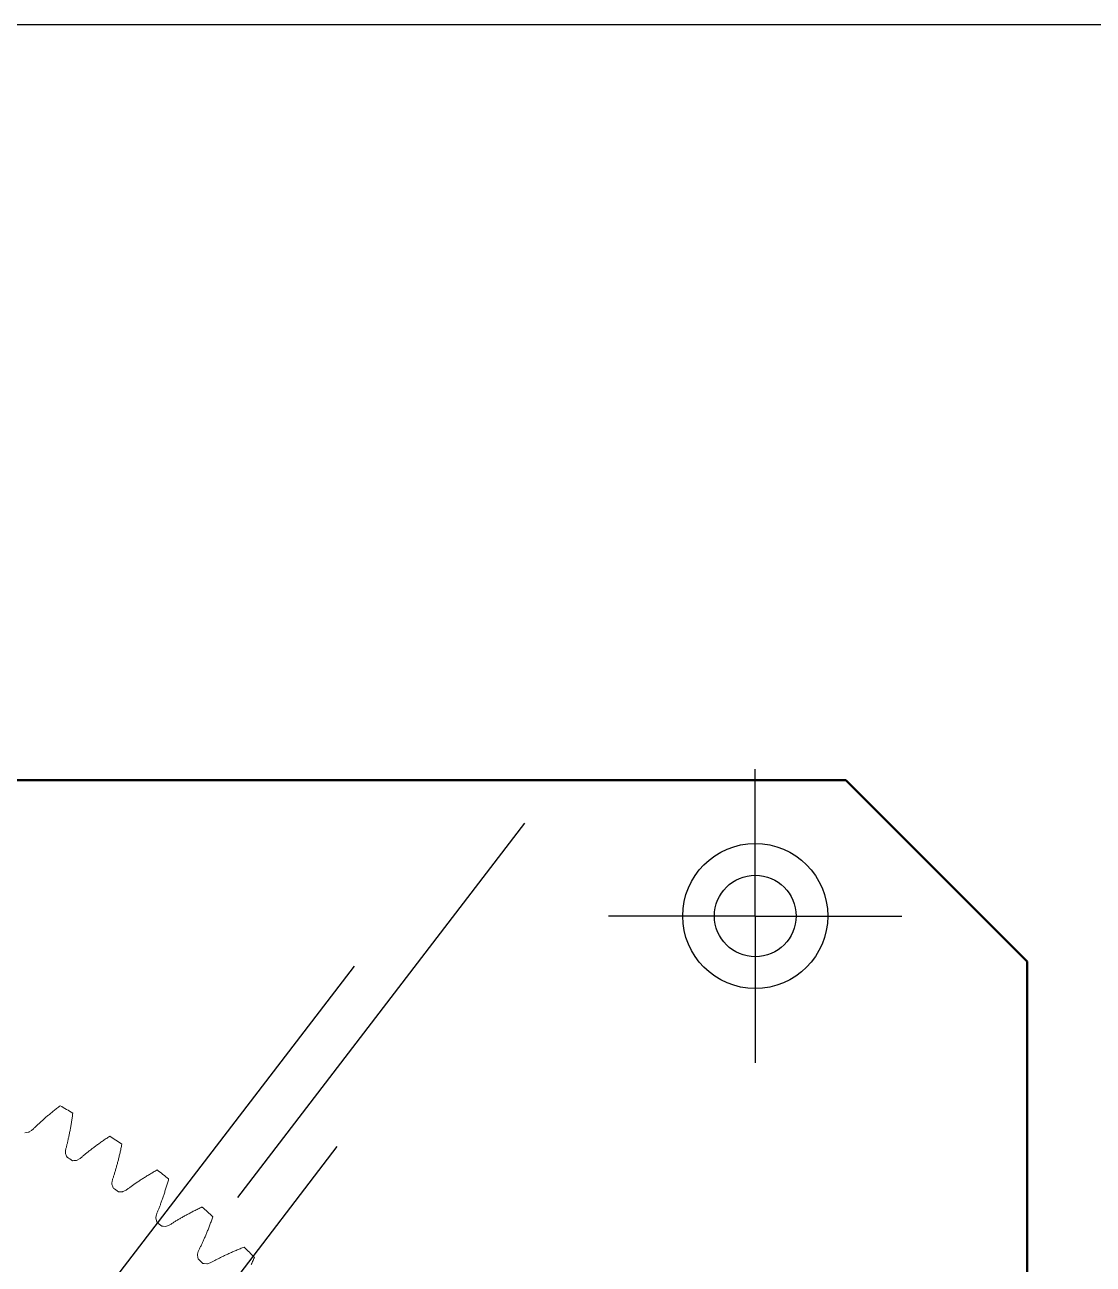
# Model space of a CAD drawing. Header units: millimetres. Extents: x 278858 to 279223, y 218711 to 219074.
# Drawn here: x 279004 to 279062.9, y 219006.1 to 219074.5 of the extents above; entities that cross this region are included whole.
import ezdxf

# ---------------------------------------------------------------- set-up
doc = ezdxf.new("R2010")
doc.units = ezdxf.units.MM
doc.header["$LTSCALE"] = 2
doc.linetypes.add('AM_ISO08W050', pattern=[18, 12, -1.5, 3, -1.5])
doc.linetypes.add('AM_ISO08W050x2', pattern=[9, 6, -0.75, 1.5, -0.75])
for name, color, linetype, lineweight in [('AM_4', 3, 'Continuous', 25), ('AM_7', 1, 'AM_ISO08W050', 25), ('AM_9', 251, 'Continuous', 15), ('Visibile (ANSI)', 7, 'Continuous', 50)]:
    doc.layers.add(name, color=color, linetype=linetype, lineweight=lineweight)

msp = doc.modelspace()

# ---------------------------------------------------------------- linework, layer by layer
msp.add_lwpolyline([(279222.873, 219074.478), (278858.103, 219074.478), (278858.103, 218711.099), (279222.873, 218711.099)], close=True)
for radius in [4, 2.25]:
    msp.add_circle((279044.271, 219025.328), radius)
at = {"layer": 'AM_4'}
for p, q in [((279031.532, 219030.449), (279015.704, 219009.808)), ((279022.136, 219022.562), (279006.307, 219001.921)), ((279021.196, 219012.61), (279005.368, 218991.968))]:
    msp.add_line(p, q, dxfattribs=at)
at = {"layer": 'AM_7', "linetype": 'AM_ISO08W050x2'}
for q in [(279044.271, 219033.419), (279036.18, 219025.328), (279052.362, 219025.328), (279044.271, 219017.237)]:
    msp.add_line((279044.271, 219025.328), q, dxfattribs=at)
at = {"layer": 'AM_9'}
for p, q in [((279005.283, 219014.354), (279005.241, 219014.318)), ((279005.326, 219014.389), (279005.283, 219014.354)), ((279005.368, 219014.425), (279005.326, 219014.389)), ((279005.412, 219014.461), (279005.368, 219014.425)), ((279005.456, 219014.497), (279005.412, 219014.461)), ((279005.5, 219014.533), (279005.456, 219014.497)), ((279005.545, 219014.569), (279005.5, 219014.533)), ((279005.59, 219014.605), (279005.545, 219014.569)), ((279005.636, 219014.642), (279005.59, 219014.605)), ((279005.682, 219014.679), (279005.636, 219014.642)), ((279005.729, 219014.716), (279005.682, 219014.679)), ((279005.777, 219014.753), (279005.729, 219014.716)), ((279005.825, 219014.79), (279005.777, 219014.753)), ((279005.873, 219014.827), (279005.825, 219014.79)), ((279005.922, 219014.865), (279005.873, 219014.827)), ((279006.602, 219014.341), (279006.61, 219014.402)), ((279006.61, 219014.402), (279006.618, 219014.463)), ((279004.539, 219013.684), (279004.507, 219013.653)), ((279004.572, 219013.716), (279004.539, 219013.684)), ((279004.605, 219013.747), (279004.572, 219013.716)), ((279004.638, 219013.779), (279004.605, 219013.747)), ((279004.672, 219013.811), (279004.638, 219013.779)), ((279004.707, 219013.844), (279004.672, 219013.811)), ((279004.742, 219013.876), (279004.707, 219013.844)), ((279004.778, 219013.909), (279004.742, 219013.876)), ((279004.813, 219013.942), (279004.778, 219013.909)), ((279004.85, 219013.975), (279004.813, 219013.942)), ((279004.887, 219014.009), (279004.85, 219013.975)), ((279004.924, 219014.042), (279004.887, 219014.009)), ((279004.962, 219014.076), (279004.924, 219014.042)), ((279005.001, 219014.11), (279004.962, 219014.076)), ((279005.04, 219014.144), (279005.001, 219014.11)), ((279005.079, 219014.179), (279005.04, 219014.144)), ((279005.119, 219014.213), (279005.079, 219014.179)), ((279005.159, 219014.248), (279005.119, 219014.213)), ((279005.2, 219014.283), (279005.159, 219014.248)), ((279005.241, 219014.318), (279005.2, 219014.283)), ((279006.495, 219013.654), (279006.504, 219013.708)), ((279006.504, 219013.708), (279006.514, 219013.763)), ((279006.514, 219013.763), (279006.523, 219013.819)), ((279006.523, 219013.819), (279006.532, 219013.875)), ((279006.532, 219013.875), (279006.542, 219013.931)), ((279006.542, 219013.931), (279006.551, 219013.988)), ((279006.551, 219013.988), (279006.559, 219014.046)), ((279006.559, 219014.046), (279006.568, 219014.104)), ((279006.568, 219014.104), (279006.577, 219014.162)), ((279006.577, 219014.162), (279006.585, 219014.222)), ((279006.585, 219014.222), (279006.594, 219014.281)), ((279006.594, 219014.281), (279006.602, 219014.341)), ((279004.038, 219013.384), (279003.97, 219013.372)), ((279004.191, 219013.405), (279004.038, 219013.384)), ((279004.22, 219013.42), (279004.191, 219013.405)), ((279004.35, 219013.502), (279004.22, 219013.42)), ((279004.382, 219013.531), (279004.35, 219013.502)), ((279004.413, 219013.561), (279004.382, 219013.531)), ((279004.444, 219013.591), (279004.413, 219013.561)), ((279004.475, 219013.622), (279004.444, 219013.591)), ((279004.507, 219013.653), (279004.475, 219013.622)), ((279006.352, 219012.947), (279006.363, 219012.994)), ((279006.363, 219012.994), (279006.373, 219013.042)), ((279006.373, 219013.042), (279006.384, 219013.09)), ((279006.384, 219013.09), (279006.394, 219013.138)), ((279006.394, 219013.138), (279006.405, 219013.188)), ((279006.405, 219013.188), (279006.415, 219013.237)), ((279006.415, 219013.237), (279006.425, 219013.288)), ((279006.425, 219013.288), (279006.435, 219013.338)), ((279006.435, 219013.338), (279006.446, 219013.39)), ((279006.446, 219013.39), (279006.456, 219013.442)), ((279006.456, 219013.442), (279006.466, 219013.494)), ((279006.466, 219013.494), (279006.475, 219013.547)), ((279006.475, 219013.547), (279006.485, 219013.6)), ((279006.485, 219013.6), (279006.495, 219013.654)), ((279008.359, 219012.985), (279008.311, 219012.952)), ((279008.408, 219013.018), (279008.359, 219012.985)), ((279008.457, 219013.052), (279008.408, 219013.018)), ((279008.507, 219013.086), (279008.457, 219013.052)), ((279008.557, 219013.119), (279008.507, 219013.086)), ((279008.608, 219013.153), (279008.557, 219013.119)), ((279008.66, 219013.187), (279008.608, 219013.153)), ((279006.218, 219012.267), (279006.224, 219012.42)), ((279006.224, 219012.42), (279006.233, 219012.462)), ((279006.233, 219012.462), (279006.244, 219012.504)), ((279006.244, 219012.504), (279006.255, 219012.546)), ((279006.255, 219012.546), (279006.266, 219012.588)), ((279006.266, 219012.588), (279006.277, 219012.631)), ((279006.277, 219012.631), (279006.287, 219012.675)), ((279006.287, 219012.675), (279006.298, 219012.719)), ((279006.298, 219012.719), (279006.309, 219012.763)), ((279006.309, 219012.763), (279006.32, 219012.808)), ((279006.32, 219012.808), (279006.331, 219012.854)), ((279006.331, 219012.854), (279006.341, 219012.9)), ((279006.341, 219012.9), (279006.352, 219012.947)), ((279007.451, 219012.314), (279007.414, 219012.284)), ((279007.489, 219012.344), (279007.451, 219012.314)), ((279007.528, 219012.375), (279007.489, 219012.344)), ((279007.567, 219012.405), (279007.528, 219012.375)), ((279007.607, 219012.436), (279007.567, 219012.405)), ((279007.647, 219012.467), (279007.607, 219012.436)), ((279007.688, 219012.499), (279007.647, 219012.467)), ((279007.729, 219012.53), (279007.688, 219012.499)), ((279007.771, 219012.562), (279007.729, 219012.53)), ((279007.813, 219012.593), (279007.771, 219012.562)), ((279007.856, 219012.625), (279007.813, 219012.593)), ((279007.899, 219012.657), (279007.856, 219012.625)), ((279007.942, 219012.69), (279007.899, 219012.657)), ((279007.987, 219012.722), (279007.942, 219012.69)), ((279008.031, 219012.754), (279007.987, 219012.722)), ((279008.077, 219012.787), (279008.031, 219012.754)), ((279008.122, 219012.82), (279008.077, 219012.787)), ((279008.169, 219012.852), (279008.122, 219012.82)), ((279008.215, 219012.885), (279008.169, 219012.852)), ((279008.263, 219012.918), (279008.215, 219012.885)), ((279008.311, 219012.952), (279008.263, 219012.918)), ((279009.226, 219012.269), (279009.238, 219012.326)), ((279009.238, 219012.326), (279009.251, 219012.383)), ((279009.251, 219012.383), (279009.264, 219012.441)), ((279009.264, 219012.441), (279009.277, 219012.499)), ((279009.277, 219012.499), (279009.289, 219012.558)), ((279009.289, 219012.558), (279009.301, 219012.618)), ((279009.301, 219012.618), (279009.314, 219012.678)), ((279009.314, 219012.678), (279009.326, 219012.738)), ((279006.219, 219012.234), (279006.218, 219012.267)), ((279006.277, 219012.091), (279006.219, 219012.234)), ((279006.301, 219012.026), (279006.277, 219012.091)), ((279006.677, 219011.841), (279006.608, 219011.834)), ((279006.831, 219011.852), (279006.677, 219011.841)), ((279006.861, 219011.864), (279006.831, 219011.852)), ((279006.996, 219011.937), (279006.861, 219011.864)), ((279007.031, 219011.964), (279006.996, 219011.937)), ((279007.063, 219011.992), (279007.031, 219011.964)), ((279007.096, 219012.02), (279007.063, 219011.992)), ((279007.129, 219012.049), (279007.096, 219012.02)), ((279007.163, 219012.077), (279007.129, 219012.049)), ((279007.197, 219012.106), (279007.163, 219012.077)), ((279007.232, 219012.135), (279007.197, 219012.106)), ((279007.268, 219012.165), (279007.232, 219012.135)), ((279007.303, 219012.194), (279007.268, 219012.165)), ((279007.34, 219012.224), (279007.303, 219012.194)), ((279007.376, 219012.254), (279007.34, 219012.224)), ((279007.414, 219012.284), (279007.376, 219012.254)), ((279009.052, 219011.579), (279009.065, 219011.629)), ((279009.065, 219011.629), (279009.079, 219011.679)), ((279009.079, 219011.679), (279009.093, 219011.73)), ((279009.093, 219011.73), (279009.106, 219011.782)), ((279009.106, 219011.782), (279009.12, 219011.834)), ((279009.12, 219011.834), (279009.133, 219011.886)), ((279009.133, 219011.886), (279009.147, 219011.939)), ((279009.147, 219011.939), (279009.16, 219011.993)), ((279009.16, 219011.993), (279009.173, 219012.047)), ((279009.173, 219012.047), (279009.186, 219012.102)), ((279009.186, 219012.102), (279009.2, 219012.157)), ((279009.2, 219012.157), (279009.213, 219012.213)), ((279009.213, 219012.213), (279009.226, 219012.269)), ((279008.844, 219010.892), (279008.857, 219010.934)), ((279008.857, 219010.934), (279008.871, 219010.977)), ((279008.871, 219010.977), (279008.885, 219011.02)), ((279008.885, 219011.02), (279008.899, 219011.064)), ((279008.899, 219011.064), (279008.913, 219011.108)), ((279008.913, 219011.108), (279008.927, 219011.153)), ((279008.927, 219011.153), (279008.941, 219011.198)), ((279008.941, 219011.198), (279008.955, 219011.244)), ((279008.955, 219011.244), (279008.969, 219011.29)), ((279008.969, 219011.29), (279008.983, 219011.337)), ((279008.983, 219011.337), (279008.997, 219011.384)), ((279008.997, 219011.384), (279009.01, 219011.432)), ((279009.01, 219011.432), (279009.024, 219011.481)), ((279009.024, 219011.481), (279009.038, 219011.529)), ((279009.038, 219011.529), (279009.052, 219011.579)), ((279010.617, 219010.935), (279010.57, 219010.905)), ((279010.664, 219010.964), (279010.617, 219010.935)), ((279010.712, 219010.993), (279010.664, 219010.964)), ((279010.76, 219011.023), (279010.712, 219010.993)), ((279010.809, 219011.053), (279010.76, 219011.023)), ((279010.859, 219011.082), (279010.809, 219011.053)), ((279010.909, 219011.112), (279010.859, 219011.082)), ((279010.959, 219011.142), (279010.909, 219011.112)), ((279011.01, 219011.172), (279010.959, 219011.142)), ((279011.062, 219011.202), (279011.01, 219011.172)), ((279011.114, 219011.232), (279011.062, 219011.202)), ((279011.167, 219011.262), (279011.114, 219011.232)), ((279011.22, 219011.293), (279011.167, 219011.262)), ((279011.274, 219011.323), (279011.22, 219011.293)), ((279008.773, 219010.575), (279008.79, 219010.727)), ((279008.773, 219010.542), (279008.773, 219010.575)), ((279008.82, 219010.395), (279008.773, 219010.542)), ((279008.79, 219010.727), (279008.802, 219010.769)), ((279008.802, 219010.769), (279008.816, 219010.81)), ((279008.816, 219010.81), (279008.83, 219010.851)), ((279008.84, 219010.329), (279008.82, 219010.395)), ((279008.83, 219010.851), (279008.844, 219010.892)), ((279009.632, 219010.268), (279009.597, 219010.242)), ((279009.668, 219010.294), (279009.632, 219010.268)), ((279009.703, 219010.32), (279009.668, 219010.294)), ((279009.74, 219010.346), (279009.703, 219010.32)), ((279009.776, 219010.373), (279009.74, 219010.346)), ((279009.814, 219010.4), (279009.776, 219010.373)), ((279009.851, 219010.427), (279009.814, 219010.4)), ((279009.89, 219010.454), (279009.851, 219010.427)), ((279009.928, 219010.481), (279009.89, 219010.454)), ((279009.967, 219010.508), (279009.928, 219010.481)), ((279010.007, 219010.536), (279009.967, 219010.508)), ((279010.047, 219010.563), (279010.007, 219010.536)), ((279010.088, 219010.591), (279010.047, 219010.563)), ((279010.129, 219010.619), (279010.088, 219010.591)), ((279010.171, 219010.647), (279010.129, 219010.619)), ((279010.213, 219010.675), (279010.171, 219010.647)), ((279010.256, 219010.704), (279010.213, 219010.675)), ((279010.299, 219010.732), (279010.256, 219010.704)), ((279010.343, 219010.761), (279010.299, 219010.732)), ((279010.387, 219010.789), (279010.343, 219010.761)), ((279010.432, 219010.818), (279010.387, 219010.789)), ((279010.478, 219010.847), (279010.432, 219010.818)), ((279010.523, 219010.876), (279010.478, 219010.847)), ((279010.57, 219010.905), (279010.523, 219010.876)), ((279011.723, 219010.203), (279011.74, 219010.257)), ((279011.74, 219010.257), (279011.757, 219010.312)), ((279011.757, 219010.312), (279011.774, 219010.367)), ((279011.774, 219010.367), (279011.791, 219010.423)), ((279011.791, 219010.423), (279011.808, 219010.479)), ((279011.808, 219010.479), (279011.824, 219010.536)), ((279011.824, 219010.536), (279011.841, 219010.593)), ((279011.841, 219010.593), (279011.858, 219010.651)), ((279011.858, 219010.651), (279011.874, 219010.71)), ((279011.874, 219010.71), (279011.891, 219010.769)), ((279011.891, 219010.769), (279011.907, 219010.828)), ((279009.202, 219010.118), (279009.133, 219010.116)), ((279009.356, 219010.118), (279009.202, 219010.118)), ((279009.387, 219010.129), (279009.356, 219010.118)), ((279009.527, 219010.192), (279009.387, 219010.129)), ((279009.563, 219010.216), (279009.527, 219010.192)), ((279009.597, 219010.242), (279009.563, 219010.216)), ((279011.501, 219009.547), (279011.518, 219009.595)), ((279011.518, 219009.595), (279011.535, 219009.643)), ((279011.535, 219009.643), (279011.552, 219009.691)), ((279011.552, 219009.691), (279011.57, 219009.74)), ((279011.57, 219009.74), (279011.587, 219009.789)), ((279011.587, 219009.789), (279011.604, 219009.839)), ((279011.604, 219009.839), (279011.621, 219009.89)), ((279011.621, 219009.89), (279011.638, 219009.941)), ((279011.638, 219009.941), (279011.655, 219009.992)), ((279011.655, 219009.992), (279011.672, 219010.044)), ((279011.672, 219010.044), (279011.689, 219010.097)), ((279011.689, 219010.097), (279011.706, 219010.15)), ((279011.706, 219010.15), (279011.723, 219010.203)), ((279011.232, 219008.86), (279011.247, 219008.901)), ((279011.247, 219008.901), (279011.263, 219008.94)), ((279011.263, 219008.94), (279011.28, 219008.98)), ((279011.28, 219008.98), (279011.297, 219009.021)), ((279011.297, 219009.021), (279011.314, 219009.062)), ((279011.314, 219009.062), (279011.331, 219009.103)), ((279011.331, 219009.103), (279011.348, 219009.145)), ((279011.348, 219009.145), (279011.364, 219009.188)), ((279011.364, 219009.188), (279011.381, 219009.231)), ((279011.381, 219009.231), (279011.398, 219009.275)), ((279011.398, 219009.275), (279011.416, 219009.319)), ((279011.416, 219009.319), (279011.433, 219009.364)), ((279011.433, 219009.364), (279011.45, 219009.409)), ((279011.45, 219009.409), (279011.467, 219009.454)), ((279011.467, 219009.454), (279011.484, 219009.501)), ((279011.484, 219009.501), (279011.501, 219009.547)), ((279012.972, 219008.887), (279012.924, 219008.862)), ((279013.02, 219008.913), (279012.972, 219008.887)), ((279013.069, 219008.939), (279013.02, 219008.913)), ((279013.118, 219008.965), (279013.069, 219008.939)), ((279013.168, 219008.991), (279013.118, 219008.965)), ((279013.218, 219009.017), (279013.168, 219008.991)), ((279013.269, 219009.043), (279013.218, 219009.017)), ((279013.321, 219009.07), (279013.269, 219009.043)), ((279013.373, 219009.096), (279013.321, 219009.07)), ((279013.425, 219009.122), (279013.373, 219009.096)), ((279013.478, 219009.148), (279013.425, 219009.122)), ((279013.532, 219009.175), (279013.478, 219009.148)), ((279013.586, 219009.201), (279013.532, 219009.175)), ((279013.64, 219009.228), (279013.586, 219009.201)), ((279013.696, 219009.254), (279013.64, 219009.228)), ((279013.751, 219009.281), (279013.696, 219009.254)), ((279011.202, 219008.676), (279011.205, 219008.709)), ((279011.239, 219008.527), (279011.202, 219008.676)), ((279011.205, 219008.709), (279011.232, 219008.86)), ((279011.254, 219008.459), (279011.239, 219008.527)), ((279011.601, 219008.223), (279011.532, 219008.226)), ((279011.754, 219008.212), (279011.601, 219008.223)), ((279011.786, 219008.221), (279011.754, 219008.212)), ((279011.93, 219008.274), (279011.786, 219008.221)), ((279011.968, 219008.296), (279011.93, 219008.274)), ((279012.004, 219008.319), (279011.968, 219008.296)), ((279012.04, 219008.342), (279012.004, 219008.319)), ((279012.077, 219008.366), (279012.04, 219008.342)), ((279012.115, 219008.39), (279012.077, 219008.366)), ((279012.153, 219008.413), (279012.115, 219008.39)), ((279012.191, 219008.437), (279012.153, 219008.413)), ((279012.23, 219008.461), (279012.191, 219008.437)), ((279012.27, 219008.486), (279012.23, 219008.461)), ((279012.31, 219008.51), (279012.27, 219008.486)), ((279012.35, 219008.534), (279012.31, 219008.51)), ((279012.391, 219008.559), (279012.35, 219008.534)), ((279012.433, 219008.584), (279012.391, 219008.559)), ((279012.475, 219008.609), (279012.433, 219008.584)), ((279012.518, 219008.633), (279012.475, 219008.609)), ((279012.561, 219008.658), (279012.518, 219008.633)), ((279012.604, 219008.684), (279012.561, 219008.658)), ((279012.648, 219008.709), (279012.604, 219008.684)), ((279012.693, 219008.734), (279012.648, 219008.709)), ((279012.738, 219008.759), (279012.693, 219008.734)), ((279012.784, 219008.785), (279012.738, 219008.759)), ((279012.83, 219008.81), (279012.784, 219008.785)), ((279012.877, 219008.836), (279012.83, 219008.81)), ((279012.924, 219008.862), (279012.877, 219008.836)), ((279014.142, 219008.185), (279014.163, 219008.239)), ((279014.163, 219008.239), (279014.184, 219008.293)), ((279014.184, 219008.293), (279014.204, 219008.347)), ((279014.204, 219008.347), (279014.225, 219008.402)), ((279014.225, 219008.402), (279014.246, 219008.457)), ((279014.246, 219008.457), (279014.266, 219008.513)), ((279014.266, 219008.513), (279014.287, 219008.57)), ((279014.287, 219008.57), (279014.307, 219008.627)), ((279014.307, 219008.627), (279014.328, 219008.685)), ((279014.328, 219008.685), (279014.348, 219008.743)), ((279013.854, 219007.494), (279013.875, 219007.54)), ((279013.875, 219007.54), (279013.895, 219007.586)), ((279013.895, 219007.586), (279013.915, 219007.633)), ((279013.915, 219007.633), (279013.936, 219007.681)), ((279013.936, 219007.681), (279013.957, 219007.729)), ((279013.957, 219007.729), (279013.977, 219007.777)), ((279013.977, 219007.777), (279013.998, 219007.827)), ((279013.998, 219007.827), (279014.018, 219007.876)), ((279014.018, 219007.876), (279014.039, 219007.926)), ((279014.039, 219007.926), (279014.06, 219007.977)), ((279014.06, 219007.977), (279014.08, 219008.028)), ((279014.08, 219008.028), (279014.101, 219008.08)), ((279014.101, 219008.08), (279014.122, 219008.132)), ((279014.122, 219008.132), (279014.142, 219008.185)), ((279013.538, 219006.826), (279013.555, 219006.866)), ((279013.555, 219006.866), (279013.575, 219006.904)), ((279013.575, 219006.904), (279013.594, 219006.943)), ((279013.594, 219006.943), (279013.614, 219006.982)), ((279013.614, 219006.982), (279013.633, 219007.022)), ((279013.633, 219007.022), (279013.653, 219007.062)), ((279013.653, 219007.062), (279013.673, 219007.103)), ((279013.673, 219007.103), (279013.693, 219007.145)), ((279013.693, 219007.145), (279013.713, 219007.186)), ((279013.713, 219007.186), (279013.733, 219007.229)), ((279013.733, 219007.229), (279013.753, 219007.272)), ((279013.753, 219007.272), (279013.773, 219007.315)), ((279013.773, 219007.315), (279013.793, 219007.359)), ((279013.793, 219007.359), (279013.813, 219007.403)), ((279013.813, 219007.403), (279013.834, 219007.448)), ((279013.834, 219007.448), (279013.854, 219007.494)), ((279015.53, 219006.845), (279015.478, 219006.822)), ((279015.583, 219006.868), (279015.53, 219006.845)), ((279015.636, 219006.89), (279015.583, 219006.868)), ((279015.69, 219006.913), (279015.636, 219006.89)), ((279015.744, 219006.935), (279015.69, 219006.913)), ((279015.799, 219006.958), (279015.744, 219006.935)), ((279015.854, 219006.98), (279015.799, 219006.958)), ((279015.91, 219007.003), (279015.854, 219006.98)), ((279015.966, 219007.025), (279015.91, 219007.003)), ((279016.023, 219007.048), (279015.966, 219007.025)), ((279016.08, 219007.07), (279016.023, 219007.048)), ((279013.495, 219006.645), (279013.5, 219006.678)), ((279013.522, 219006.494), (279013.495, 219006.645)), ((279013.5, 219006.678), (279013.538, 219006.826)), ((279013.532, 219006.425), (279013.522, 219006.494)), ((279013.861, 219006.166), (279013.792, 219006.173)), ((279014.013, 219006.144), (279013.861, 219006.166)), ((279014.046, 219006.151), (279014.013, 219006.144)), ((279014.193, 219006.194), (279014.046, 219006.151)), ((279014.232, 219006.212), (279014.193, 219006.194)), ((279014.27, 219006.233), (279014.232, 219006.212)), ((279014.308, 219006.254), (279014.27, 219006.233)), ((279014.346, 219006.275), (279014.308, 219006.254)), ((279014.386, 219006.296), (279014.346, 219006.275)), ((279014.425, 219006.317), (279014.386, 219006.296)), ((279014.465, 219006.338), (279014.425, 219006.317)), ((279014.506, 219006.359), (279014.465, 219006.338)), ((279014.547, 219006.381), (279014.506, 219006.359)), ((279014.589, 219006.402), (279014.547, 219006.381)), ((279014.631, 219006.424), (279014.589, 219006.402)), ((279014.673, 219006.446), (279014.631, 219006.424)), ((279014.717, 219006.467), (279014.673, 219006.446)), ((279014.76, 219006.489), (279014.717, 219006.467)), ((279014.804, 219006.511), (279014.76, 219006.489)), ((279014.849, 219006.533), (279014.804, 219006.511)), ((279014.894, 219006.555), (279014.849, 219006.533)), ((279014.94, 219006.577), (279014.894, 219006.555)), ((279014.986, 219006.599), (279014.94, 219006.577)), ((279015.033, 219006.621), (279014.986, 219006.599)), ((279015.081, 219006.643), (279015.033, 219006.621)), ((279015.128, 219006.666), (279015.081, 219006.643)), ((279015.177, 219006.688), (279015.128, 219006.666)), ((279015.226, 219006.71), (279015.177, 219006.688)), ((279015.275, 219006.733), (279015.226, 219006.71)), ((279015.325, 219006.755), (279015.275, 219006.733)), ((279015.376, 219006.778), (279015.325, 219006.755)), ((279015.427, 219006.8), (279015.376, 219006.778)), ((279015.478, 219006.822), (279015.427, 219006.8)), ((279016.467, 219006.107), (279016.492, 219006.161)), ((279016.492, 219006.161), (279016.516, 219006.215)), ((279016.516, 219006.215), (279016.54, 219006.269)), ((279016.54, 219006.269), (279016.565, 219006.324)), ((279016.565, 219006.324), (279016.589, 219006.38)), ((279016.589, 219006.38), (279016.614, 219006.436)), ((279016.614, 219006.436), (279016.638, 219006.492))]:
    msp.add_line(p, q, dxfattribs=at)
for radius, start, end in [(46, 59.49958, 60.50042), (46, 55.49958, 56.50042), (43.75, 57.76278, 58.23722), (46, 51.49958, 52.50042), (43.75, 53.76278, 54.23722), (46, 47.49958, 48.50042), (43.75, 49.76278, 50.23722), (46, 43.49958, 44.50042), (43.75, 45.76278, 46.23722)]:
    msp.add_arc((278983.271, 218974.828), radius, start, end, dxfattribs=at)
at = {"layer": 'Visibile (ANSI)'}
for p, q in [((278884.271, 219032.828), (279049.271, 219032.828)), ((279049.271, 219032.828), (279059.271, 219022.828)), ((279059.271, 219022.828), (279059.271, 218765.828))]:
    msp.add_line(p, q, dxfattribs=at)

doc.saveas('drawing.dxf')
